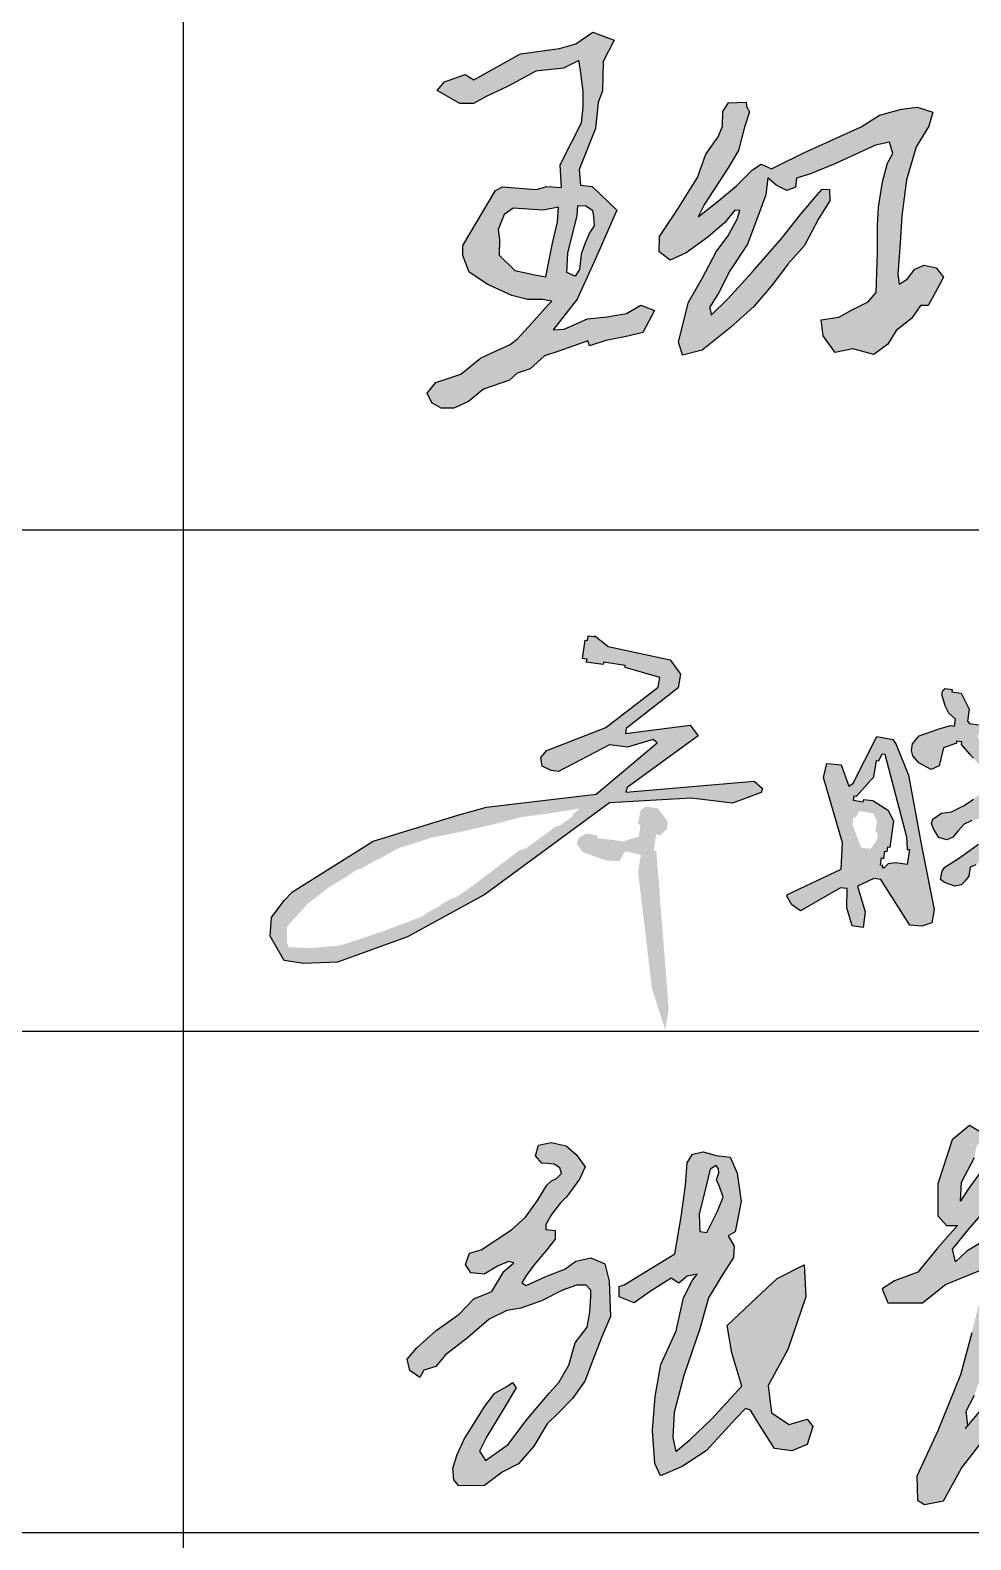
# Model space of a CAD drawing. Extents: x 552102 to 973302, y -80747 to 40012826.
# Drawn here: x 938838 to 940714, y 255823 to 258834 of the extents above; entities that cross this region are included whole.
import ezdxf

# ---------------------------------------------------------------- set-up
doc = ezdxf.new("R2010")
doc.units = 0
doc.header["$LTSCALE"] = 1000
doc.header["$MEASUREMENT"] = 0
doc.layers.add('SIG_TEXT', color=7, linetype='Continuous')

msp = doc.modelspace()

# ---------------------------------------------------------------- hatches: boundary and pattern name
h = msp.add_hatch(color=6)
h.paths.add_polyline_path([(940086.6, 257196.5), (940081.5, 257197.4), (940086.3, 257230.2), (940095, 257228.4), (940107.9, 257241), (940109.6, 257255.6), (940089.5, 257282.4), (940064.8, 257285.5), (940055.4, 257278.5), (940049.9, 257250.6), (940054.9, 257249.3), (940051.9, 257226), (940021.1, 257216.2), (939969.1, 257222.9), (939969.3, 257228), (939946.1, 257231.7), (939931.8, 257223), (939927.9, 257212.1), (939939.8, 257194.7), (939986.5, 257177.9), (940013.5, 257176.8), (940024.5, 257196.6), (940055.8, 257189.1), (940050.2, 257155.2), (940078.2, 256921.5), (940104.4, 256840.6), (940111.5, 256880.6)])
h.paths.add_polyline_path([(939993.3, 257292.7), (940156.2, 257302.5), (940238.2, 257292.2), (940295.8, 257313.9), (940298.2, 257321.4), (940281.6, 257336), (940025.6, 257314.6), (940028.2, 257323.9), (940170.4, 257426.7), (940154.2, 257447.9), (940025.3, 257431.3), (940026.2, 257441.4), (940130.1, 257522.1), (940134.8, 257549.9), (940114.2, 257578.3), (939990.6, 257605), (939966.8, 257624), (939950.6, 257626.3), (939949.2, 257616.7), (939944.5, 257617.4), (939939.5, 257580.6), (939948.5, 257579.3), (939947, 257573.6), (939980.8, 257568.6), (939981.9, 257573.6), (940024.3, 257567), (940024.5, 257562.9), (940093.6, 257543), (940090.4, 257523.8), (939986, 257443.3), (939868.4, 257397.4), (939856.5, 257383.6), (939858.8, 257366), (939877.1, 257357.4), (939891.3, 257355.3), (939993.6, 257408.7), (940029.3, 257404), (940080.2, 257419.3), (940088.1, 257412.5), (939966.8, 257310.4), (939748.3, 257284.2), (939690.8, 257268.5), (939521.9, 257216.6), (939361.3, 257115.4), (939344.4, 257098), (939319.1, 257064.3), (939316.8, 257027.3), (939344.4, 256978.9), (939384.1, 256972.5), (939450.7, 256975.4), (939590.7, 257025.8), (939744.9, 257110.4)])
h.paths.add_polyline_path([(939776, 257169.8), (939722.9, 257129.5), (939689.6, 257105.9), (939678.4, 257102.1), (939658.3, 257090.9), (939651.9, 257085.3), (939631.5, 257074.9), (939620.6, 257066.8), (939584.9, 257052.9), (939537.9, 257035.6), (939507.7, 257025.4), (939477.2, 257015.4), (939456.9, 257008.8), (939397.8, 257003.2), (939353.7, 257005), (939350.2, 257015.2), (939350.6, 257044.5), (939356.4, 257052.8), (939390.8, 257090.9), (939433.6, 257124.5), (939470.7, 257146.5), (939487.9, 257158.9), (939498.6, 257162), (939525.3, 257177.7), (939534.7, 257181.4), (939566.9, 257199.7), (939577.1, 257203.9), (939618.4, 257217), (939638.2, 257223.5), (939692.7, 257234.2), (939758.7, 257249.3), (939818.3, 257264.5), (939868.2, 257271.3), (939933.3, 257281.3), (939923.3, 257272.9), (939917, 257263.9), (939895.4, 257248.2), (939884.8, 257245.1), (939873.6, 257236.3), (939824.9, 257200.8), (939813.8, 257198.4)], flags=16)
h.paths.add_polyline_path([(940616.2, 257203.6), (940589.2, 257348.5), (940564.5, 257409.6), (940557.9, 257419.4), (940526, 257425.6), (940478.9, 257332.5), (940470.5, 257326.3), (940455.4, 257368.8), (940426.9, 257371.6), (940419.8, 257343.8), (940457.7, 257213.1), (940455, 257160.8), (940348.4, 257109.9), (940347.1, 257107), (940356.6, 257089.7), (940373.8, 257077.3), (940453.8, 257123.2), (940467.3, 257121.9), (940466.4, 257083.6), (940476.9, 257047.5), (940499, 257044.2), (940503.3, 257075.4), (940487.9, 257126.7), (940520, 257141.9), (940534.1, 257139.8), (940592, 257049), (940615.8, 257047.2), (940636.2, 257053.4), (940640.6, 257080.5)])
h.paths.add_polyline_path([(940495, 257203.6), (940477.9, 257249), (940480, 257264.9), (940484.3, 257263.3), (940491, 257276.4), (940519, 257272.2), (940526.5, 257257.1), (940523.2, 257234.7), (940527.9, 257232.5), (940526.6, 257219.1), (940514, 257201.5)], flags=0)
h.paths.add_polyline_path([(940533.5, 257169), (940535.3, 257183.2), (940540.1, 257182.3), (940542.2, 257196.5), (940546.9, 257195.9), (940548.4, 257205.4), (940553.1, 257204.7), (940560.3, 257256.5), (940549.6, 257277.2), (940518.4, 257296.7), (940499.5, 257299.2), (940498.5, 257294.5), (940479.9, 257297.4), (940481.3, 257307), (940486, 257306.4), (940520.2, 257344.6), (940525.5, 257377.3), (940530.2, 257376.9), (940536.9, 257390.6), (940542.3, 257389.8), (940585.4, 257224.9), (940586.6, 257200.2), (940591.3, 257199.9), (940586.9, 257170.1), (940563.7, 257173.5), (940549.2, 257171.6), (940541, 257163.5), (940537.7, 257163.6), (940538, 257168.2)], flags=16)
h.paths.add_polyline_path([(940868.1, 257268.5), (940845.9, 257291.7), (940838.4, 257292.4), (940840.2, 257309.8), (940844.2, 257309.8), (940857.1, 257327.5), (940863.7, 257365.6), (940867.5, 257365), (940871.6, 257392), (940881.3, 257392.1), (940886.5, 257396), (940890.2, 257420.6), (940886, 257424.7), (940866.5, 257427.6), (940857.4, 257425.1), (940846.7, 257417.5), (940840.5, 257408.8), (940824.2, 257396), (940799.7, 257365.9), (940793.9, 257357), (940783.9, 257357.3), (940784.8, 257363.2), (940768, 257379.6), (940738.7, 257407.6), (940727.1, 257424.7), (940727.5, 257428.5), (940739.6, 257427), (940764.7, 257433.4), (940803.1, 257437.1), (940839.2, 257442.1), (940875.3, 257445.7), (940889.8, 257452.3), (940891.5, 257463.3), (940888.2, 257473.5), (940885.1, 257483), (940860.6, 257486.6), (940840.8, 257475.2), (940825.7, 257472.1), (940806.2, 257470.5), (940781.6, 257464.7), (940755.8, 257459), (940731.3, 257452.9), (940729.2, 257448.8), (940710.8, 257451.4), (940706.9, 257455.8), (940710.1, 257479.9), (940694.2, 257511.6), (940676, 257514.5), (940676.6, 257519), (940662.6, 257521), (940657.6, 257516.9), (940655.8, 257508.6), (940658.9, 257498.2), (940662.2, 257486.3), (940669.6, 257472.1), (940683, 257460.1), (940680.9, 257446.1), (940673.1, 257447.3), (940650.7, 257440.6), (940610.4, 257426.8), (940597.4, 257410.5), (940595.4, 257397.1), (940598.1, 257386.4), (940610.3, 257372.6), (940634.7, 257359.6), (940650.3, 257366.7), (940659.3, 257402.5), (940685.4, 257411.9), (940685.4, 257416.2), (940695.9, 257414.4), (940695.3, 257409.6), (940712, 257390.1), (940719.1, 257381.8), (940743.4, 257353.6), (940764.4, 257347.2), (940763.1, 257338.3), (940757.1, 257339.2), (940747.2, 257327.2), (940734.6, 257311.9), (940718.7, 257300.4), (940700.7, 257287.5), (940674.9, 257275.1), (940655.2, 257272.6), (940638.2, 257260.5), (940635.3, 257251.9), (940640, 257239.6), (940649.9, 257223.6), (940665.7, 257219), (940677.7, 257224.8), (940688.7, 257237.3), (940700.4, 257250.4), (940716, 257257.8), (940739.5, 257263.6), (940772.5, 257268.8), (940773.6, 257271.8), (940789.7, 257269.4), (940788.7, 257260.2), (940785.2, 257260.7), (940777.7, 257253.2), (940735.4, 257221), (940728.7, 257210.7), (940691.1, 257183.3), (940661.8, 257164.4), (940656.8, 257156.8), (940653.3, 257139.8), (940661.5, 257133.8), (940681.5, 257127), (940694.8, 257129.5), (940702, 257136.8), (940709.6, 257147), (940712.6, 257165), (940723.6, 257169.2), (940749.2, 257189.6), (940775.1, 257214.1), (940788.9, 257227.4), (940801.4, 257242.8), (940810.4, 257242.9), (940811.5, 257247.7), (940820.3, 257245.6), (940818.9, 257233.8), (940814.4, 257232.6), (940807, 257219.5), (940800, 257201), (940793, 257188.1), (940786.2, 257175), (940777.4, 257158.1), (940775.2, 257143.2), (940781.6, 257121.4), (940798.3, 257108.7), (940836.8, 257103), (940888.6, 257118.9), (940950.1, 257144.6), (940992.5, 257162.3), (941025.2, 257175.9), (941032.4, 257224.3), (941029.2, 257229.5), (941025.4, 257237.6), (941021.4, 257250.8), (940976.3, 257303.7), (940972.1, 257315.6), (940947.5, 257348.6), (940945.5, 257357.5), (940928.3, 257380.9), (940913.8, 257382.1), (940916.2, 257363.3), (940929.7, 257327.9), (940948.5, 257290.5), (940972, 257248.4), (940995.8, 257216.3), (940993.1, 257196.6), (940989.3, 257197.2), (940983.1, 257194.5), (940973, 257190), (940958, 257183.4), (940926.4, 257173.6), (940891.2, 257158.9), (940849.4, 257145.5), (940825.6, 257144.7), (940822.7, 257141.1), (940812.5, 257142.3), (940807.6, 257148.6), (940810, 257164.4), (940820.2, 257174.8), (940840.3, 257243.4), (940864.1, 257240.5), (940870.7, 257258.3), (940866.9, 257259.3)])
h.paths.add_polyline_path([(940795, 257292.6), (940777.8, 257286.8), (940763.9, 257289.4), (940764.6, 257293.3), (940762, 257296), (940762.6, 257301.9), (940756.5, 257303.6), (940758.1, 257307.6), (940762.6, 257307), (940763.2, 257311.2), (940769.3, 257314.6), (940770, 257319.7), (940774.5, 257322.4), (940788.7, 257333.1), (940806.2, 257345.7), (940814.6, 257348), (940829.6, 257360.9), (940842, 257359.3), (940840.2, 257350.5), (940836.1, 257350.1), (940834.6, 257336.4), (940829, 257336.2), (940801.7, 257315.1)], flags=16)
h.paths.add_polyline_path([(941234.3, 257253), (941243.1, 257282), (941246.1, 257299.9), (941235.6, 257325.8), (941231, 257328.5), (941232.6, 257339.3), (941240.9, 257340.7), (941282.6, 257385.6), (941302.8, 257420.1), (941319.7, 257438.4), (941343.8, 257464.4), (941349.6, 257473.4), (941351.7, 257487.3), (941331.7, 257513.1), (941287.5, 257519.6), (941268.7, 257518.3), (941239.3, 257512.5), (941227.9, 257508.8), (941213.9, 257507), (941203.6, 257504.2), (941193.6, 257500), (941188.2, 257496.7), (941181.9, 257493), (941179.1, 257477.5), (941183.4, 257467.5), (941187.2, 257462), (941190.7, 257452.4), (941201.9, 257451), (941220.3, 257458), (941240.5, 257464.2), (941260.9, 257471.5), (941275.4, 257473.6), (941285.8, 257477), (941300.2, 257479.2), (941302.7, 257482.4), (941306.5, 257481.9), (941307.2, 257479.3), (941310.5, 257474.1), (941301, 257465.4), (941292.8, 257452.2), (941280.8, 257437.9), (941269.1, 257425.4), (941258, 257413.6), (941245.3, 257395.1), (941227.6, 257373.4), (941216, 257356.7), (941205.7, 257348.5), (941190.2, 257346.1), (941173.4, 257335.1), (941169.1, 257305.8), (941181.4, 257294.8), (941190, 257293.5), (941198.3, 257297.3), (941212.2, 257303.6), (941214.1, 257309.3), (941223.2, 257307), (941217.9, 257274.9), (941204.8, 257257.8), (941190.8, 257224.7), (941184.7, 257210.6), (941178.4, 257203.2), (941176.7, 257193.7), (941179.7, 257183.7), (941192.9, 257172.2), (941215.1, 257158.8), (941232.9, 257151.6), (941237.4, 257148.1), (941242.1, 257144.4), (941240.8, 257135.9), (941235.2, 257136.5), (941220.6, 257124.7), (941214.6, 257117.2), (941203.4, 257111.9), (941188.3, 257104.8), (941172.7, 257098.1), (941162.4, 257093.7), (941161.8, 257090.1), (941132.6, 257094.3), (941133.5, 257098.7), (941119, 257100.8), (941116.5, 257082), (941124.7, 257071.6), (941143.3, 257059), (941153.4, 257057.5), (941182.4, 257067.6), (941208.7, 257078.2), (941239.4, 257094.2), (941260.8, 257109.4), (941278, 257125.6), (941282.2, 257153.9), (941257.1, 257176.9), (941223.4, 257181.9), (941223.5, 257186.7), (941215.7, 257197.3), (941211.2, 257198), (941212.1, 257202.3), (941216, 257201.7)])
h.paths.add_polyline_path([(941505.8, 257184.4), (941519.3, 257186.4), (941522.5, 257188.5), (941529.1, 257188.9), (941513.6, 257091.7), (941519.2, 257088.5), (941518.8, 257080.8), (941521.9, 257076.4), (941524.7, 257072.8), (941528.6, 257073.4), (941531.4, 257077.2), (941534.2, 257077.6), (941548.5, 257174), (941554.1, 257176.4), (941561.1, 257224.2), (941556.8, 257226.6), (941556.6, 257230.3), (941527.8, 257235.2), (941525.5, 257233.9), (941517.8, 257230.8), (941507.4, 257226.5), (941489.3, 257220.4), (941478.5, 257214.7), (941469.5, 257213), (941461.4, 257211.1), (941454.7, 257206), (941446.4, 257202.4), (941442.5, 257198.6), (941422.3, 257201.9), (941421.9, 257206.8), (941420.1, 257208.7), (941422.8, 257217.7), (941428.8, 257244.1), (941433.5, 257246.7), (941439, 257266), (941450.9, 257268.5), (941465.2, 257270.9), (941475.2, 257274.2), (941478.2, 257276.6), (941480.2, 257274.1), (941483.1, 257270.1), (941487.5, 257264.3), (941495.3, 257261), (941494.7, 257257.3), (941502.3, 257256.9), (941507, 257261), (941511.1, 257264.6), (941514.7, 257265.9), (941516.3, 257285.5), (941512.5, 257285.8), (941518.3, 257335.8), (941514.7, 257346), (941509.6, 257351.2), (941503.6, 257354), (941501.2, 257357.7), (941478.3, 257361.1), (941476.8, 257358), (941465.1, 257359.3), (941463.6, 257363.4), (941459.9, 257365.3), (941460, 257369.4), (941457, 257370.4), (941458.9, 257383), (941461.3, 257383.1), (941463.5, 257387.4), (941468.4, 257387), (941469.3, 257396.6), (941474, 257395.6), (941484.1, 257399.5), (941495, 257408.9), (941505.3, 257415.6), (941517.2, 257418.9), (941521.2, 257423.5), (941531.7, 257426.5), (941546.2, 257434.1), (941566.3, 257440.5), (941579, 257443.8), (941587.9, 257452.4), (941591.7, 257459.7), (941596.5, 257459), (941597.1, 257466.7), (941590.9, 257470.8), (941584.5, 257475), (941579.7, 257481), (941553.8, 257481.8), (941544.7, 257478), (941529.3, 257474.9), (941517.5, 257471.1), (941499.7, 257465.1), (941488, 257460.8), (941473.4, 257460), (941471.6, 257454.6), (941445.8, 257458.9), (941447.8, 257470.1), (941453.3, 257472), (941464.9, 257483), (941476.9, 257487), (941487.2, 257495.9), (941498.2, 257502.9), (941509.4, 257511), (941520.2, 257519), (941526.7, 257522.1), (941531.2, 257552.6), (941527.3, 257557.1), (941523.9, 257567.5), (941514.2, 257574.1), (941489.7, 257577.2), (941480.9, 257574.7), (941475.2, 257570.4), (941470.7, 257566.4), (941463.4, 257565.6), (941463, 257557.1), (941466, 257546.3), (941470.6, 257544.9), (941467.4, 257528.2), (941463.6, 257527.3), (941458.2, 257519.3), (941446.1, 257506.9), (941429.9, 257490.3), (941417.7, 257476.1), (941405.7, 257469), (941390.2, 257456.2), (941384, 257448.1), (941374.7, 257444.1), (941357.5, 257431.9), (941351.7, 257424.1), (941336.2, 257417.1), (941316.1, 257409.9), (941309.2, 257405.4), (941305.5, 257392.3), (941302, 257390.6), (941300.7, 257381.4), (941314.4, 257378.4), (941316.2, 257375.3), (941329.6, 257373.3), (941343, 257375.3), (941355.5, 257380.4), (941378, 257400.2), (941386.2, 257399), (941397.3, 257407.6), (941407.5, 257411.7), (941420.1, 257419.3), (941439.6, 257424), (941455.5, 257428.6), (941456.1, 257433.1), (941468.6, 257430.6), (941467, 257417.1), (941462.2, 257417.2), (941457.1, 257412.4), (941440.4, 257406.1), (941424.9, 257395), (941399.8, 257382.9), (941372.1, 257367.5), (941357.2, 257355.9), (941344.5, 257352.4), (941333.8, 257349.3), (941318.8, 257350.9), (941307.1, 257348.7), (941295.8, 257350.7), (941290.6, 257345.5), (941289.4, 257331.3), (941293.5, 257324.6), (941299.7, 257315.7), (941316.4, 257308.1), (941322.5, 257297.1), (941324.5, 257282.3), (941328, 257273.6), (941331.6, 257257.3), (941333.8, 257247.2), (941337.7, 257242.9), (941343.1, 257236.1), (941361.6, 257229.3), (941376.9, 257227.5), (941390.6, 257229.5), (941395.2, 257233.1), (941399, 257231.9), (941396.8, 257217.1), (941395, 257215.4), (941386.4, 257196.6), (941375.6, 257193.1), (941362.4, 257191), (941347.2, 257188.7), (941336.8, 257184.7), (941325.4, 257181.4), (941315.4, 257177.8), (941311, 257174.8), (941303.7, 257169.3), (941299.8, 257166.4), (941297.2, 257157), (941300.6, 257154.3), (941299.6, 257142.8), (941309.2, 257135.9), (941317.9, 257129.7), (941329.2, 257125.7), (941330.4, 257124.1), (941345.7, 257120.1), (941350.8, 257123.5), (941359.8, 257122.2), (941370.9, 257126.6), (941377.2, 257142.6), (941385.1, 257157.1), (941390.3, 257157.7), (941404.5, 257160.3), (941419.1, 257162.7), (941431.6, 257166.4), (941445.2, 257168.6), (941460.7, 257171), (941469.1, 257174.3), (941480.2, 257178.2), (941496.4, 257180.9)])
h.paths.add_polyline_path([(941408.8, 257256.7), (941400.1, 257257.9), (941399, 257253.3), (941376.1, 257257.3), (941376.6, 257260.2), (941372, 257260.8), (941373.7, 257275.4), (941381.9, 257274.8), (941382.6, 257279.6), (941406.1, 257275.8), (941405.8, 257270.9), (941411.2, 257271.7)], flags=16)
h.paths.add_polyline_path([(941410, 257289.7), (941390.2, 257293.3), (941390.7, 257296.5), (941377.3, 257298.9), (941375.8, 257302.9), (941376.7, 257306.1), (941373.5, 257306.6), (941374.5, 257315.1), (941380.3, 257314.1), (941381, 257317.7), (941393.3, 257316.3), (941393.3, 257310.9), (941402.2, 257310), (941401.3, 257305.9), (941410.7, 257304.3), (941412.9, 257299), (941415.2, 257298.7), (941415, 257295.4), (941415, 257294.1), (941410.1, 257294.2)], flags=16)
h.paths.add_polyline_path([(941436.1, 257301.2), (941431.4, 257301.9), (941430.6, 257306), (941427.4, 257306.9), (941427.3, 257311.4), (941422.3, 257312.4), (941423.9, 257320.8), (941428.6, 257321.5), (941429.4, 257324.9), (941438.2, 257323.6), (941440.2, 257328.7), (941458.8, 257325.9), (941459.8, 257329.5), (941478.9, 257327.7), (941479.7, 257331.6), (941487.7, 257329.8), (941485.4, 257317.2), (941490, 257315.4), (941489, 257308), (941484.8, 257308.3), (941483.2, 257303.9), (941478.5, 257303.6), (941477.9, 257299.5), (941435.7, 257305.3)], flags=16)
h.paths.add_polyline_path([(941391.7, 257336.5), (941382.3, 257337.4), (941381, 257333.3), (941371.5, 257334.8), (941370.8, 257330.2), (941366.7, 257330.4), (941365.7, 257325.4), (941361.6, 257326.9), (941359.9, 257322), (941351.3, 257322.9), (941349.9, 257318.2), (941341.6, 257319.1), (941341.9, 257323.5), (941346.7, 257323.4), (941348.4, 257333), (941357.3, 257331.4), (941357.9, 257336.1), (941363, 257335.9), (941363.7, 257340.6), (941368.6, 257339.8), (941369.3, 257344), (941373.5, 257343.9), (941374.2, 257348.2), (941383.7, 257346.6), (941384.4, 257351.2), (941394.5, 257350.2), (941395, 257354.1), (941399.1, 257353.8), (941399.9, 257358.3), (941411.1, 257358.3), (941410.9, 257361), (941420.5, 257360.5), (941422.2, 257364.7), (941433.5, 257362.3), (941433.8, 257358.3), (941443.2, 257356.4), (941441.6, 257353.1), (941433.9, 257354.4), (941431.4, 257350.7), (941422.1, 257351.2), (941421.5, 257346.8), (941412.4, 257347.9), (941411.1, 257343.6), (941402.9, 257344.5), (941401.1, 257340), (941392.4, 257340.7)], flags=16)
at = {"layer": 'SIG_TEXT', "lineweight": 25}
h = msp.add_hatch(color=1, dxfattribs=at)
h.paths.add_polyline_path([(939664.4, 258730.6), (939705.3, 258745.5), (939723, 258734.6), (939815.7, 258786.4), (939893.4, 258797.3), (939926.1, 258806.8), (939960.1, 258829.9), (940002.4, 258813.6), (939980.6, 258771.4), (939979.2, 258712.9), (939971, 258689.7), (939965.6, 258638), (939932.9, 258556.3), (939935.6, 258525), (939958.8, 258522.3), (940007.8, 258474.6), (939965.6, 258377.9), (939928.8, 258297.6), (939881.1, 258236.4), (939902.9, 258237.7), (939949.2, 258258.1), (939988.8, 258262.2), (940026.9, 258269), (940055.5, 258285.4), (940082.8, 258274.5), (940059.8, 258231.2), (940029.8, 258223.6), (939985.8, 258215.1), (939953.6, 258204.4), (939950.4, 258214), (939892.5, 258193.5), (939863.7, 258184.4), (939834.9, 258158.6), (939809.1, 258149.5), (939793.9, 258135.9), (939742.4, 258117.7), (939712, 258093.5), (939683.2, 258079.8), (939657.4, 258079.8), (939639.2, 258090.4), (939630.1, 258110.1), (939646.8, 258131.3), (939696.9, 258148), (939736.3, 258179.8), (939759, 258190.4), (939795.4, 258207.1), (939809.1, 258217.7), (939831.9, 258242), (939871.3, 258285.9), (939878.2, 258293.6), (939859.6, 258297), (939829.8, 258297), (939798.9, 258304.5), (939751, 258326.8), (939713.8, 258351.2), (939701, 258384.2), (939701, 258404.4), (939765.9, 258513.9), (939779.8, 258521.3), (939846.8, 258516), (939868.1, 258522.4), (939897.9, 258520.3), (939895.2, 258565.2), (939916.9, 258608.6), (939937.2, 258649.2), (939940.8, 258680.2), (939940.8, 258712.4), (939934.8, 258757.8), (939932.4, 258773.3), (939901.4, 258757.8), (939846.4, 258751.8), (939791.5, 258722), (939747.3, 258701.7), (939722.2, 258687.4), (939694.7, 258687.4), (939649.4, 258713.6)])
h.paths.add_polyline_path([(939891.5, 258481.1), (939861.1, 258474.8), (939801.4, 258479), (939783.6, 258466.5), (939771.1, 258436.1), (939774.2, 258416.3), (939773.2, 258384.9), (939804.6, 258354.5), (939844.4, 258346.2), (939866.3, 258342), (939872.6, 258372.3), (939878.9, 258405.8), (939889.4, 258451.8)], flags=16)
h.paths.add_polyline_path([(939930.2, 258484.2), (939945.9, 258483.2), (939959.5, 258474.8), (939961.6, 258462.3), (939962.6, 258443.4), (939953.2, 258429.9), (939943.8, 258407.9), (939936.5, 258387), (939933.3, 258356.6), (939925, 258343), (939908.2, 258350.4), (939910.3, 258389.1), (939919.7, 258426.7), (939929.1, 258463.3)], flags=16)
msp.add_hatch(color=1, dxfattribs=at).paths.add_polyline_path([(940230.8, 258689), (940266.1, 258690.2), (940266.3, 258681.7), (940272.2, 258671.3), (940262.4, 258640.1), (940250.8, 258593.9), (940230, 258559.2), (940182.5, 258487), (940170.4, 258461.6), (940210.9, 258493.3), (940246.7, 258523.4), (940278.5, 258555.2), (940295.9, 258566.7), (940316.1, 258557.5), (940327.1, 258562.7), (940382.3, 258590.1), (940439.1, 258615.6), (940495.2, 258641.1), (940531.6, 258664.4), (940575.3, 258676), (940606.6, 258680.4), (940637.9, 258670.2), (940629.9, 258642.5), (940604.4, 258601.1), (940585.5, 258535.6), (940576, 258463.5), (940573.1, 258408.9), (940568, 258347.4), (940571, 258327), (940587, 258337.2), (940602.3, 258356.9), (940620.5, 258364.9), (940644.5, 258359.8), (940659.1, 258341.6), (940647.4, 258319), (940628.5, 258284.8), (940613.2, 258284.8), (940595.7, 258258.6), (940565.1, 258234.6), (940548.4, 258207.7), (940520, 258187.3), (940478.5, 258198.2), (940443.5, 258191), (940419.5, 258224.4), (940415.1, 258256.4), (940450.8, 258261.5), (940475.5, 258275.4), (940509, 258292.1), (940525.1, 258311), (940527.3, 258389.6), (940527.3, 258444.9), (940529.4, 258480.6), (940537.5, 258531.1), (940547.7, 258568.9), (940557.9, 258587.9), (940551.3, 258610.4), (940523.6, 258604.6), (940442.8, 258567.5), (940394, 258547.1), (940366.3, 258538.4), (940364.1, 258520.9), (940346.6, 258514.4), (940325.5, 258524.5), (940308.8, 258539.1), (940305.1, 258505.6), (940286.9, 258456.9), (940268.7, 258407.4), (940233, 258354.2), (940210.4, 258309.1), (940192.9, 258280.7), (940194.4, 258274.9), (940195.9, 258265.5), (940229.4, 258298.2), (940277.4, 258351.3), (940337.2, 258419), (940374.3, 258466.3), (940403.5, 258500.5), (940417.3, 258516.5), (940431.9, 258515.8), (940432.6, 258493.2), (940410, 258457.6), (940382.3, 258404.5), (940349.6, 258368.1), (940316, 258323.7), (940281, 258282.6), (940234.4, 258241.2), (940178.3, 258196), (940138.9, 258185.9), (940130.9, 258212.1), (940150.6, 258291.4), (940179, 258340.1), (940205.9, 258391.8), (940229.3, 258423.1), (940247.5, 258456.6), (940253.3, 258474), (940243.1, 258474.8), (940222.7, 258449.3), (940189.2, 258420.9), (940146.2, 258389.6), (940114.2, 258375.1), (940092.3, 258391.8), (940093, 258422.4), (940128.7, 258476.2), (940168.9, 258539.8), (940185.6, 258586.4), (940209.7, 258621.4), (940218.4, 258642.5), (940219.1, 258671.6)])
h = msp.add_hatch(color=1, dxfattribs=at)
h.paths.add_polyline_path([(941535.1, 256604.1), (941530, 256645.8), (941504.5, 256663.2), (941469.8, 256676.4), (941431, 256635.7), (941414.7, 256599), (941387.1, 256591.8), (941374.9, 256568.4), (941374.9, 256588.8), (941361.6, 256616.3), (941346.3, 256623.4), (941315.7, 256624.4), (941291.2, 256608.1), (941270.8, 256582.6), (941249.4, 256550), (941229, 256572.5), (941197.4, 256572.5), (941160.7, 256557.2), (941099.2, 256508), (941052.3, 256465.2), (941038, 256422.4), (941062.5, 256395.9), (941088, 256402), (941089, 256431.5), (941113.5, 256463.1), (941167.6, 256494.7), (941199.2, 256521.2), (941222.7, 256511.1), (941232.9, 256483.5), (941193.1, 256441.7), (941144.1, 256403), (941087, 256369.4), (941078.8, 256330.6), (941106.4, 256328.6), (941102.3, 256310.3), (941049.3, 256220.6), (941021.7, 256153.3), (940997.2, 256066.6), (940986, 256053.4), (940971.7, 256059.5), (940957.4, 256060.5), (940945.2, 256057.5), (940894.2, 256065.6), (940848.3, 256096.2), (940829.9, 256132.9), (940839.1, 256161.4), (940857.5, 256206.3), (940892.1, 256245), (940925.8, 256284.8), (940939.1, 256311.3), (940935, 256334.7), (940906.4, 256333.7), (940875.8, 256302.1), (940834, 256242), (940795.2, 256181.8), (940777.9, 256170.6), (940766.7, 256136), (940739.1, 256089.1), (940707.6, 256051.4), (940704.4, 256079.9), (940720.8, 256111.5), (940740.1, 256168.6), (940754.4, 256236.9), (940777.9, 256306.2), (940793.2, 256372.4), (940790.1, 256417.3), (940761.6, 256432.6), (940705.4, 256398.9), (940683, 256377.5), (940676.9, 256403), (940708.5, 256441.7), (940755.4, 256495.8), (940802.4, 256567.1), (940808.5, 256587.5), (940791.1, 256601.8), (940764.6, 256601.8), (940738.1, 256564.1), (940708.5, 256522.3), (940693.2, 256498.8), (940695.2, 256536.5), (940720.8, 256585.5), (940724.8, 256606.9), (940734, 256622.2), (940732.8, 256636.5), (940711.3, 256649.7), (940676.6, 256621.2), (940648.1, 256533.5), (940648.1, 256469.3), (940665.4, 256449.9), (940686.8, 256449.9), (940647.1, 256405.1), (940608.3, 256357.2), (940561.4, 256339.9), (940536.9, 256323.5), (940548.1, 256296), (940617.5, 256296), (940663.4, 256332.7), (940731.7, 256360.2), (940753.2, 256374.5), (940731.7, 256301.1), (940715.4, 256235.9), (940693, 256152.3), (940648, 256040.8), (940606.2, 255950), (940607.2, 255902.1), (940621.5, 255894), (940659.2, 255901.1), (940694.9, 255966.3), (940752.1, 256039.7), (940787.8, 256098.9), (940829.6, 256058.1), (940858.2, 256028.5), (940923.5, 256013.2), (940986.7, 256007.1), (941031.6, 255992.8), (941061.2, 256000), (941081.6, 256010.2), (941098.9, 256032.6), (941080.6, 256044.8), (941142.8, 256102.9), (941192.8, 256144.7), (941219.3, 256179.4), (941235.6, 256188.5), (941259.1, 256115.2), (941281.5, 256082.5), (941312.5, 256037.7), (941335.9, 255984.7), (941304.3, 255942.9), (941266.6, 255930.7), (941250.2, 255943.9), (941233.9, 255936.8), (941228.8, 255912.3), (941241, 255874.6), (941288, 255864.4), (941335.9, 255916.4), (941367.6, 255955.1), (941404.3, 255938.8), (941446.1, 255921.5), (941453.2, 255947), (941463.4, 255965.3), (941441, 255984.7), (941417.5, 255981.6), (941389, 256004), (941454.3, 256096.8), (941463.4, 256147.8), (941499.2, 256202.8), (941512.1, 256222.7), (941500.2, 256252.7), (941469.6, 256252.7), (941434.9, 256202.8), (941407.3, 256111.1), (941376.7, 256047.9), (941363.5, 256028.5), (941341, 256076.4), (941309.4, 256134.5), (941294.1, 256203.8), (941315.5, 256250.7), (941351.2, 256276.2), (941427.9, 256323.5), (941494.3, 256344.9), (941554.4, 256370.4), (941615.7, 256391.8), (941656.5, 256408.1), (941687.1, 256399.9), (941714.6, 256443.8), (941708.5, 256474.3), (941680.9, 256474.3), (941646.3, 256455), (941555.5, 256424.4), (941483, 256392.8), (941432, 256371.4), (941460.6, 256444.8), (941486, 256434.9), (941502.4, 256443.8), (941528.9, 256485.5), (941540.2, 256525.3)])
h.paths.add_polyline_path([(941491.3, 256550.9), (941482.2, 256539.8), (941467, 256549.9), (941436.6, 256552.9), (941430.6, 256519.6), (941429.6, 256483.2), (941410.3, 256447.8), (941384.4, 256426.3), (941401.4, 256392.4), (941379, 256366.9), (941349.6, 256333.6), (941295, 256291.1), (941232.3, 256249.6), (941159.4, 256194), (941112.9, 256152.6), (941076.4, 256106.1), (941075.4, 256158.7), (941084.5, 256187), (941106.8, 256240.5), (941133.1, 256293.1), (941172.6, 256347.7), (941188.7, 256392.2), (941257.5, 256444.8), (941257.5, 256432.6), (941272.7, 256418.5), (941293, 256406.3), (941317.2, 256421.5), (941340.5, 256428.6), (941325.3, 256399.3), (941345.6, 256383.1), (941376.9, 256403.3), (941387.1, 256434.6), (941397.2, 256484.2), (941418.4, 256541.8), (941441.7, 256588.3), (941457.9, 256603.5), (941493, 256623.2), (941503.8, 256603.9), (941492.3, 256575.2)], flags=16)
h.paths.add_polyline_path([(941337.5, 256537.8), (941327.4, 256500.4), (941298, 256482.2), (941295, 256524.6), (941316.5, 256568.4), (941333.4, 256556)], flags=16)
h = msp.add_hatch(color=1, dxfattribs=at)
h.paths.add_polyline_path([(939946.8, 256331.3), (939956.2, 256321.4), (939956.2, 256308.6), (939953.8, 256277.1), (939948.6, 256247.5), (939924.7, 256215.9), (939911.9, 256171.7), (939892.1, 256136.8), (939872.7, 256115.6), (939826.2, 256060.3), (939791.2, 256013.2), (939745.8, 255981.8), (939734.1, 255999.8), (939748.7, 256029.5), (939782.5, 256085.4), (939807.5, 256126.7), (939799.9, 256137.1), (939788.3, 256129), (939764.4, 256115.6), (939744.6, 256090), (939723.1, 256054.5), (939704.4, 256025.4), (939689.3, 255993.4), (939681.1, 255966.1), (939682.9, 255942.8), (939692.2, 255931.7), (939719, 255931.2), (939744, 255931.7), (939779, 255958.5), (939811.6, 255974.8), (939842.5, 256009.9), (939869.3, 256054.7), (939890.8, 256076.2), (939919.4, 256105.3), (939943.8, 256139.7), (939960.8, 256183.5), (939978.2, 256228.3), (939995.1, 256268.5), (939992.8, 256339.1), (939984, 256373.5), (939956.1, 256385.7), (939926.4, 256379.3), (939904.3, 256363), (939866.4, 256348.5), (939827.4, 256330.4), (939818.6, 256335.7), (939826.8, 256349), (939842.5, 256371.2), (939867.6, 256400.8), (939885.1, 256422.8), (939885.1, 256440.4), (939866.4, 256442), (939866.4, 256451.8), (939877.8, 256472), (939895.4, 256495.4), (939908.4, 256507.8), (939933.8, 256542.5), (939944.7, 256567.4), (939927.1, 256591.8), (939906.9, 256608.9), (939877.3, 256615.6), (939851.9, 256610.5), (939845.6, 256589.2), (939858.1, 256574.7), (939870.5, 256573.6), (939883.3, 256572.4), (939894.4, 256565.4), (939897.9, 256553.8), (939887.4, 256543.9), (939877.5, 256539.3), (939868.2, 256530.5), (939849.5, 256499.7), (939825.7, 256466.5), (939797.7, 256441.5), (939737.7, 256401.7), (939714.4, 256394.8), (939706.2, 256372.6), (939716.7, 256355.8), (939743.5, 256353.4), (939770.3, 256369.2), (939791.8, 256378.5), (939802.3, 256375.6), (939782.5, 256358.1), (939758.6, 256318.4), (939723.1, 256303.8), (939693.4, 256273.6), (939647.4, 256241), (939609.5, 256206.1), (939589.7, 256183.9), (939595, 256160.7), (939615.3, 256147.3), (939622.9, 256161.8), (939646.8, 256168.8), (939666, 256192.1), (939709.7, 256225.3), (939753.5, 256263.2), (939788.4, 256280.6), (939816.4, 256285.3), (939857.7, 256299.8), (939899.7, 256321.4), (939927.6, 256331.3)])
h.paths.add_polyline_path([(940168.3, 256353), (940158.5, 256340.8), (940140.6, 256305.7), (940125.9, 256240.4), (940095.7, 256172.7), (940084.2, 256109.1), (940079.3, 256041.4), (940083.4, 255975.3), (940094.8, 255950.8), (940138.1, 255969.6), (940186.3, 256000.6), (940245.9, 256065.9), (940264.7, 256085.4), (940274.4, 256082.2), (940290.7, 256054.3), (940322.1, 256005.4), (940357.1, 256000.8), (940387.3, 256013.6), (940399, 256049.6), (940387.3, 256063.6), (940351.2, 256053.1), (940316.3, 256076.4), (940309.3, 256131), (940348.9, 256203.1), (940385, 256307.8), (940381.5, 256371.7), (940327.4, 256344.4), (940287.2, 256306.6), (940227.9, 256250.8), (940237.2, 256196.1), (940257, 256129.9), (940196.4, 256063.6), (940153.4, 256022.9), (940125.4, 255999.6), (940119.6, 256027.5), (940121.9, 256077.5), (940141.7, 256151.2), (940173.1, 256244.3), (940190.6, 256305.9), (940216.2, 256347.8), (940240.7, 256386.1), (940241.9, 256409.1), (940230.2, 256429.2), (940244.1, 256437.3), (940255.8, 256497.8), (940247.6, 256554.8), (940233.7, 256586.2), (940205.7, 256589.7), (940179.8, 256597.2), (940159, 256592.4), (940148.4, 256575), (940144.7, 256530.7), (940136.3, 256467.6), (940123.4, 256393.7), (940012.4, 256325.5), (940012.4, 256308.2), (940042.6, 256295.9), (940074.4, 256318.8), (940116.1, 256344.9), (940131.6, 256335.1), (940147.9, 256349)])
h.paths.add_polyline_path([(940187.3, 256436), (940173.3, 256438.3), (940172.2, 256472.9), (940186.2, 256529.3), (940194, 256562.3), (940205.8, 256569.8), (940212.7, 256559.1), (940206.9, 256541.1), (940212.5, 256528.2), (940219.8, 256506.4), (940208.6, 256478.5)], flags=16)

# ---------------------------------------------------------------- linework, layer by layer
for p, q in [((939143.3, 261837.6), (939143.3, 252808.2)), ((934538.9, 257837.6), (942538.9, 257837.6)), ((934538.9, 256837.6), (942538.9, 256837.6)), ((934538.9, 255837.6), (942538.9, 255837.6))]:
    msp.add_line(p, q)
at = {"color": 1}
for points in [[(939963.5, 257626.6), (939990.6, 257605), (940114.2, 257578.3), (940134.8, 257549.9), (940130.1, 257522.1), (940026.2, 257441.4), (940025.3, 257431.3), (940154.2, 257447.9), (940170.4, 257426.7), (940028.2, 257323.9), (940025.6, 257314.6), (940281.6, 257336), (940298.2, 257321.4), (940295.8, 257313.9), (940238.2, 257292.2), (940156.2, 257302.5), (939993.3, 257292.7), (939744.9, 257110.4), (939590.7, 257025.8), (939450.7, 256975.4), (939384.1, 256972.5), (939344.4, 256978.9), (939316.8, 257027.3), (939319.1, 257064.3), (939344.4, 257098), (939361.3, 257115.4), (939521.9, 257216.6), (939690.8, 257268.5), (939748.3, 257284.2), (939966.8, 257310.4), (940088.1, 257412.5), (940080.2, 257419.3), (940029.3, 257404), (939993.6, 257408.7), (939891.3, 257355.3), (939877.1, 257357.4), (939858.8, 257366), (939856.5, 257383.6), (939868.4, 257397.4), (939986, 257443.3), (940090.4, 257523.8), (940093.6, 257543), (940024.5, 257562.9), (940024.3, 257567), (939981.9, 257573.6), (939980.8, 257568.6), (939947, 257573.6), (939948.5, 257579.3), (939939.5, 257580.6), (939944.5, 257617.4), (939949.2, 257616.7), (939950.6, 257626.3), (939966.8, 257624)], [(940719.1, 257381.8), (940712, 257390.1), (940695.3, 257409.6), (940695.9, 257414.4), (940685.4, 257416.2), (940685.4, 257411.9), (940659.3, 257402.5), (940650.3, 257366.7), (940634.7, 257359.6), (940610.3, 257372.6), (940598.1, 257386.4), (940595.4, 257397.1), (940597.4, 257410.5), (940610.4, 257426.8), (940650.7, 257440.6), (940673.1, 257447.3), (940680.9, 257446.1), (940683, 257460.1), (940669.6, 257472.1), (940662.2, 257486.3), (940658.9, 257498.2), (940655.8, 257508.6), (940657.6, 257516.9), (940662.6, 257521)], [(940662.6, 257521), (940676.6, 257519), (940676, 257514.5), (940694.2, 257511.6), (940710.1, 257479.9), (940706.9, 257455.8), (940710.8, 257451.4), (940729.2, 257448.8)], [(940348.4, 257109.9), (940455, 257160.8), (940457.7, 257213.1), (940419.8, 257343.8), (940426.9, 257371.6), (940455.4, 257368.8), (940470.5, 257326.3), (940478.9, 257332.5), (940526, 257425.6), (940557.9, 257419.4), (940564.5, 257409.6), (940589.2, 257348.5), (940616.2, 257203.6), (940640.6, 257080.5), (940636.2, 257053.4), (940615.8, 257047.2), (940592, 257049), (940534.1, 257139.8), (940520, 257141.9), (940487.9, 257126.7), (940503.3, 257075.4), (940499, 257044.2), (940476.9, 257047.5), (940466.4, 257083.6), (940467.3, 257121.9), (940453.8, 257123.2), (940373.8, 257077.3), (940356.6, 257089.7), (940347.1, 257107), (940348.4, 257109.9)], [(940498.5, 257294.5), (940479.9, 257297.4), (940481.3, 257307), (940486, 257306.4), (940520.2, 257344.6), (940525.5, 257377.3), (940530.2, 257376.9), (940536.9, 257390.6), (940542.3, 257389.8), (940585.4, 257224.9), (940586.6, 257200.2), (940591.3, 257199.9), (940586.9, 257170.1), (940563.7, 257173.5), (940549.2, 257171.6), (940541, 257163.5), (940537.7, 257163.6), (940538, 257168.2), (940533.5, 257169), (940535.3, 257183.2), (940540.1, 257182.3), (940542.2, 257196.5), (940546.9, 257195.9), (940548.4, 257205.4), (940553.1, 257204.7), (940560.3, 257256.5), (940549.6, 257277.2), (940518.4, 257296.7), (940499.5, 257299.2), (940498.5, 257294.5)], [(940716, 257257.8), (940700.4, 257250.4), (940688.7, 257237.3), (940677.7, 257224.8), (940665.7, 257219), (940649.9, 257223.6), (940640, 257239.6), (940635.3, 257251.9), (940638.2, 257260.5), (940655.2, 257272.6), (940674.9, 257275.1), (940700.7, 257287.5), (940718.7, 257300.4)], [(940723.6, 257169.2), (940712.6, 257165), (940709.6, 257147), (940702, 257136.8), (940694.8, 257129.5), (940681.5, 257127), (940661.5, 257133.8), (940653.3, 257139.8), (940656.8, 257156.8), (940661.8, 257164.4), (940691.1, 257183.3), (940728.7, 257210.7)]]:
    msp.add_lwpolyline(points, dxfattribs=at)
at = {"layer": 'SIG_TEXT', "color": 1, "lineweight": 25}
for points in [[(939664.4, 258730.6), (939705.3, 258745.5), (939723, 258734.6), (939815.7, 258786.4), (939893.4, 258797.3), (939926.1, 258806.8), (939960.1, 258829.9), (940002.4, 258813.6), (939980.6, 258771.4), (939979.2, 258712.9), (939971, 258689.7), (939965.6, 258638), (939932.9, 258556.3), (939935.6, 258525), (939958.8, 258522.3), (940007.8, 258474.6), (939965.6, 258377.9), (939928.8, 258297.6), (939928.8, 258297.6), (939881.1, 258236.4), (939902.9, 258237.7), (939949.2, 258258.1), (939988.8, 258262.2), (940026.9, 258269), (940055.5, 258285.4), (940082.8, 258274.5), (940059.8, 258231.2), (940029.8, 258223.6), (939985.8, 258215.1), (939953.6, 258204.4), (939950.4, 258214), (939892.5, 258193.5), (939863.7, 258184.4), (939834.9, 258158.6), (939809.1, 258149.5), (939793.9, 258135.9), (939742.4, 258117.7), (939712, 258093.5), (939683.2, 258079.8), (939657.4, 258079.8), (939639.2, 258090.4), (939630.1, 258110.1), (939646.8, 258131.3), (939696.9, 258148), (939736.3, 258179.8), (939759, 258190.4), (939795.4, 258207.1), (939809.1, 258217.7), (939831.9, 258242), (939871.3, 258285.9), (939878.2, 258293.6), (939859.6, 258297), (939829.8, 258297), (939798.9, 258304.5), (939751, 258326.8), (939713.8, 258351.2), (939701, 258384.2), (939701, 258404.4), (939765.9, 258513.9), (939779.8, 258521.3), (939846.8, 258516), (939868.1, 258522.4), (939897.9, 258520.3), (939895.2, 258565.2), (939916.9, 258608.6), (939937.2, 258649.2), (939940.8, 258680.2), (939940.8, 258712.4), (939934.8, 258757.8), (939934.8, 258757.8), (939932.4, 258773.3), (939901.4, 258757.8), (939846.4, 258751.8), (939791.5, 258722), (939747.3, 258701.7), (939722.2, 258687.4), (939694.7, 258687.4), (939649.4, 258713.6), (939664.4, 258730.6)], [(940230.8, 258689), (940266.1, 258690.2), (940266.3, 258681.7), (940272.2, 258671.3), (940262.4, 258640.1), (940250.8, 258593.9), (940230, 258559.2), (940182.5, 258487), (940170.4, 258461.6), (940210.9, 258493.3), (940246.7, 258523.4), (940278.5, 258555.2), (940295.9, 258566.7), (940316.1, 258557.5), (940327.1, 258562.7), (940382.3, 258590.1), (940439.1, 258615.6), (940495.2, 258641.1), (940531.6, 258664.4), (940575.3, 258676), (940606.6, 258680.4), (940637.9, 258670.2), (940629.9, 258642.5), (940604.4, 258601.1), (940585.5, 258535.6), (940576, 258463.5), (940573.1, 258408.9), (940568, 258347.4), (940571, 258327), (940587, 258337.2), (940602.3, 258356.9), (940620.5, 258364.9), (940644.5, 258359.8), (940659.1, 258341.6), (940647.4, 258319), (940628.5, 258284.8), (940613.2, 258284.8), (940595.7, 258258.6), (940565.1, 258234.6), (940548.4, 258207.7), (940520, 258187.3), (940478.5, 258198.2), (940443.5, 258191), (940419.5, 258224.4), (940415.1, 258256.4), (940450.8, 258261.5), (940475.5, 258275.4), (940509, 258292.1), (940525.1, 258311), (940527.3, 258389.6), (940527.3, 258444.9), (940529.4, 258480.6), (940537.5, 258531.1), (940547.7, 258568.9), (940557.9, 258587.9), (940551.3, 258610.4), (940523.6, 258604.6), (940442.8, 258567.5), (940394, 258547.1), (940366.3, 258538.4), (940364.1, 258520.9), (940346.6, 258514.4), (940325.5, 258524.5), (940308.8, 258539.1), (940305.1, 258505.6), (940286.9, 258456.9), (940268.7, 258407.4), (940233, 258354.2), (940210.4, 258309.1), (940192.9, 258280.7), (940194.4, 258274.9), (940195.9, 258265.5), (940229.4, 258298.2), (940277.4, 258351.3), (940337.2, 258419), (940374.3, 258466.3), (940403.5, 258500.5), (940417.3, 258516.5), (940431.9, 258515.8), (940432.6, 258493.2), (940410, 258457.6), (940382.3, 258404.5), (940349.6, 258368.1), (940316, 258323.7), (940281, 258282.6), (940234.4, 258241.2), (940178.3, 258196), (940138.9, 258185.9), (940130.9, 258212.1), (940150.6, 258291.4), (940179, 258340.1), (940205.9, 258391.8), (940229.3, 258423.1), (940247.5, 258456.6), (940253.3, 258474), (940243.1, 258474.8), (940222.7, 258449.3), (940189.2, 258420.9), (940146.2, 258389.6), (940114.2, 258375.1), (940092.3, 258391.8), (940093, 258422.4), (940128.7, 258476.2), (940168.9, 258539.8), (940185.6, 258586.4), (940209.7, 258621.4), (940218.4, 258642.5), (940219.1, 258671.6), (940230.8, 258689)], [(939891.5, 258481.1), (939861.1, 258474.8), (939801.4, 258479), (939783.6, 258466.5), (939771.1, 258436.1), (939774.2, 258416.3), (939773.2, 258384.9), (939804.6, 258354.5), (939844.4, 258346.2), (939866.3, 258342), (939872.6, 258372.3), (939878.9, 258405.8), (939889.4, 258451.8), (939891.5, 258481.1)], [(939930.2, 258484.2), (939945.9, 258483.2), (939959.5, 258474.8), (939961.6, 258462.3), (939962.6, 258443.4), (939953.2, 258429.9), (939943.8, 258407.9), (939936.5, 258387), (939933.3, 258356.6), (939925, 258343), (939908.2, 258350.4), (939910.3, 258389.1), (939919.7, 258426.7), (939929.1, 258463.3), (939930.2, 258484.2)], [(940732.8, 256636.5), (940711.3, 256649.7), (940676.6, 256621.2), (940648.1, 256533.5), (940648.1, 256469.3), (940665.4, 256449.9), (940686.8, 256449.9), (940647.1, 256405.1), (940608.3, 256357.2), (940561.4, 256339.9), (940536.9, 256323.5), (940548.1, 256296), (940617.5, 256296), (940663.4, 256332.7), (940731.7, 256360.2)], [(939858.1, 256574.7), (939845.6, 256589.2), (939851.9, 256610.5), (939877.3, 256615.6), (939906.9, 256608.9), (939927.1, 256591.8), (939944.7, 256567.4), (939933.8, 256542.5), (939908.4, 256507.8), (939895.4, 256495.4), (939877.8, 256472), (939866.4, 256451.8), (939866.4, 256442), (939885.1, 256440.4), (939885.1, 256422.8), (939867.6, 256400.8), (939842.5, 256371.2), (939826.8, 256349), (939818.6, 256335.7), (939827.4, 256330.4), (939866.4, 256348.5), (939904.3, 256363), (939926.4, 256379.3), (939956.1, 256385.7), (939984, 256373.5), (939992.8, 256339.1), (939995.1, 256268.5), (939978.2, 256228.3), (939960.8, 256183.5), (939943.8, 256139.7), (939919.4, 256105.3), (939890.8, 256076.2), (939869.3, 256054.7), (939842.5, 256009.9), (939811.6, 255974.8), (939779, 255958.5), (939744, 255931.7), (939719, 255931.2), (939692.2, 255931.7), (939682.9, 255942.8), (939681.1, 255966.1), (939689.3, 255993.4), (939704.4, 256025.4), (939723.1, 256054.5), (939744.6, 256090), (939764.4, 256115.6), (939788.3, 256129), (939799.9, 256137.1), (939807.5, 256126.7), (939782.5, 256085.4), (939748.7, 256029.5), (939734.1, 255999.8), (939745.8, 255981.8), (939791.2, 256013.2), (939826.2, 256060.3), (939872.7, 256115.6), (939892.1, 256136.8), (939911.9, 256171.7), (939924.7, 256215.9), (939948.6, 256247.5), (939953.8, 256277.1), (939956.2, 256308.6), (939956.2, 256321.4), (939946.8, 256331.3), (939927.6, 256331.3), (939899.7, 256321.4), (939857.7, 256299.8), (939816.4, 256285.3), (939788.4, 256280.6), (939753.5, 256263.2), (939709.7, 256225.3), (939666, 256192.1), (939646.8, 256168.8), (939622.9, 256161.8), (939615.3, 256147.3), (939595, 256160.7), (939589.7, 256183.9), (939609.5, 256206.1), (939647.4, 256241), (939693.4, 256273.6), (939723.1, 256303.8), (939758.6, 256318.4), (939782.5, 256358.1), (939802.3, 256375.6), (939791.8, 256378.5), (939770.3, 256369.2), (939743.5, 256353.4), (939716.7, 256355.8), (939706.2, 256372.6), (939714.4, 256394.8), (939737.7, 256401.7), (939797.7, 256441.5), (939825.7, 256466.5), (939849.5, 256499.7), (939868.2, 256530.5), (939877.5, 256539.3), (939887.4, 256543.9), (939897.9, 256553.8), (939894.4, 256565.4), (939883.3, 256572.4), (939870.5, 256573.6), (939858.1, 256574.7)], [(940179.8, 256597.2), (940205.7, 256589.7), (940233.7, 256586.2), (940247.6, 256554.8), (940255.8, 256497.8), (940244.1, 256437.3), (940230.2, 256429.2), (940241.9, 256409.1), (940240.7, 256386.1), (940216.2, 256347.8), (940190.6, 256305.9), (940173.1, 256244.3), (940141.7, 256151.2), (940121.9, 256077.5), (940119.6, 256027.5), (940125.4, 255999.6), (940153.4, 256022.9), (940196.4, 256063.6), (940257, 256129.9), (940237.2, 256196.1), (940227.9, 256250.8), (940287.2, 256306.6), (940327.4, 256344.4), (940381.5, 256371.7), (940385, 256307.8), (940348.9, 256203.1), (940309.3, 256131), (940316.3, 256076.4), (940351.2, 256053.1), (940387.3, 256063.6), (940399, 256049.6), (940387.3, 256013.6), (940357.1, 256000.8), (940322.1, 256005.4), (940290.7, 256054.3), (940274.4, 256082.2), (940264.7, 256085.4), (940245.9, 256065.9), (940186.3, 256000.6), (940138.1, 255969.6), (940094.8, 255950.8), (940083.4, 255975.3), (940079.3, 256041.4), (940084.2, 256109.1), (940095.7, 256172.7), (940125.9, 256240.4), (940140.6, 256305.7), (940158.5, 256340.8), (940168.3, 256353), (940147.9, 256349), (940131.6, 256335.1), (940116.1, 256344.9), (940074.4, 256318.8), (940042.6, 256295.9), (940012.4, 256308.2), (940012.4, 256328.6), (940022.7, 256331.9)], [(940022.7, 256331.9), (940123.4, 256393.7), (940136.3, 256467.6), (940144.7, 256530.7), (940148.4, 256575), (940159, 256592.4), (940179.8, 256597.2)], [(940738.1, 256564.1), (940708.5, 256522.3), (940693.2, 256498.8), (940695.2, 256536.5), (940720.8, 256585.5)], [(940205.8, 256569.8), (940194, 256562.3), (940186.2, 256529.3), (940172.2, 256472.9), (940173.3, 256438.3), (940187.3, 256436), (940208.6, 256478.5), (940219.8, 256506.4), (940212.5, 256528.2), (940206.9, 256541.1), (940211.4, 256555), (940210.3, 256562.9), (940205.8, 256569.8)], [(940761.6, 256432.6), (940705.4, 256398.9), (940683, 256377.5), (940676.9, 256403), (940708.5, 256441.7), (940755.4, 256495.8)], [(940715.4, 256235.9), (940693, 256152.3), (940648, 256040.8), (940606.2, 255950), (940607.2, 255902.1), (940621.5, 255894), (940659.2, 255901.1), (940694.9, 255966.3), (940752.1, 256039.7)], [(940739.1, 256089.1), (940702.4, 256045.2), (940707.6, 256051.4), (940704.4, 256079.9), (940720.8, 256111.5)]]:
    msp.add_lwpolyline(points, dxfattribs=at)

doc.saveas('drawing.dxf')
